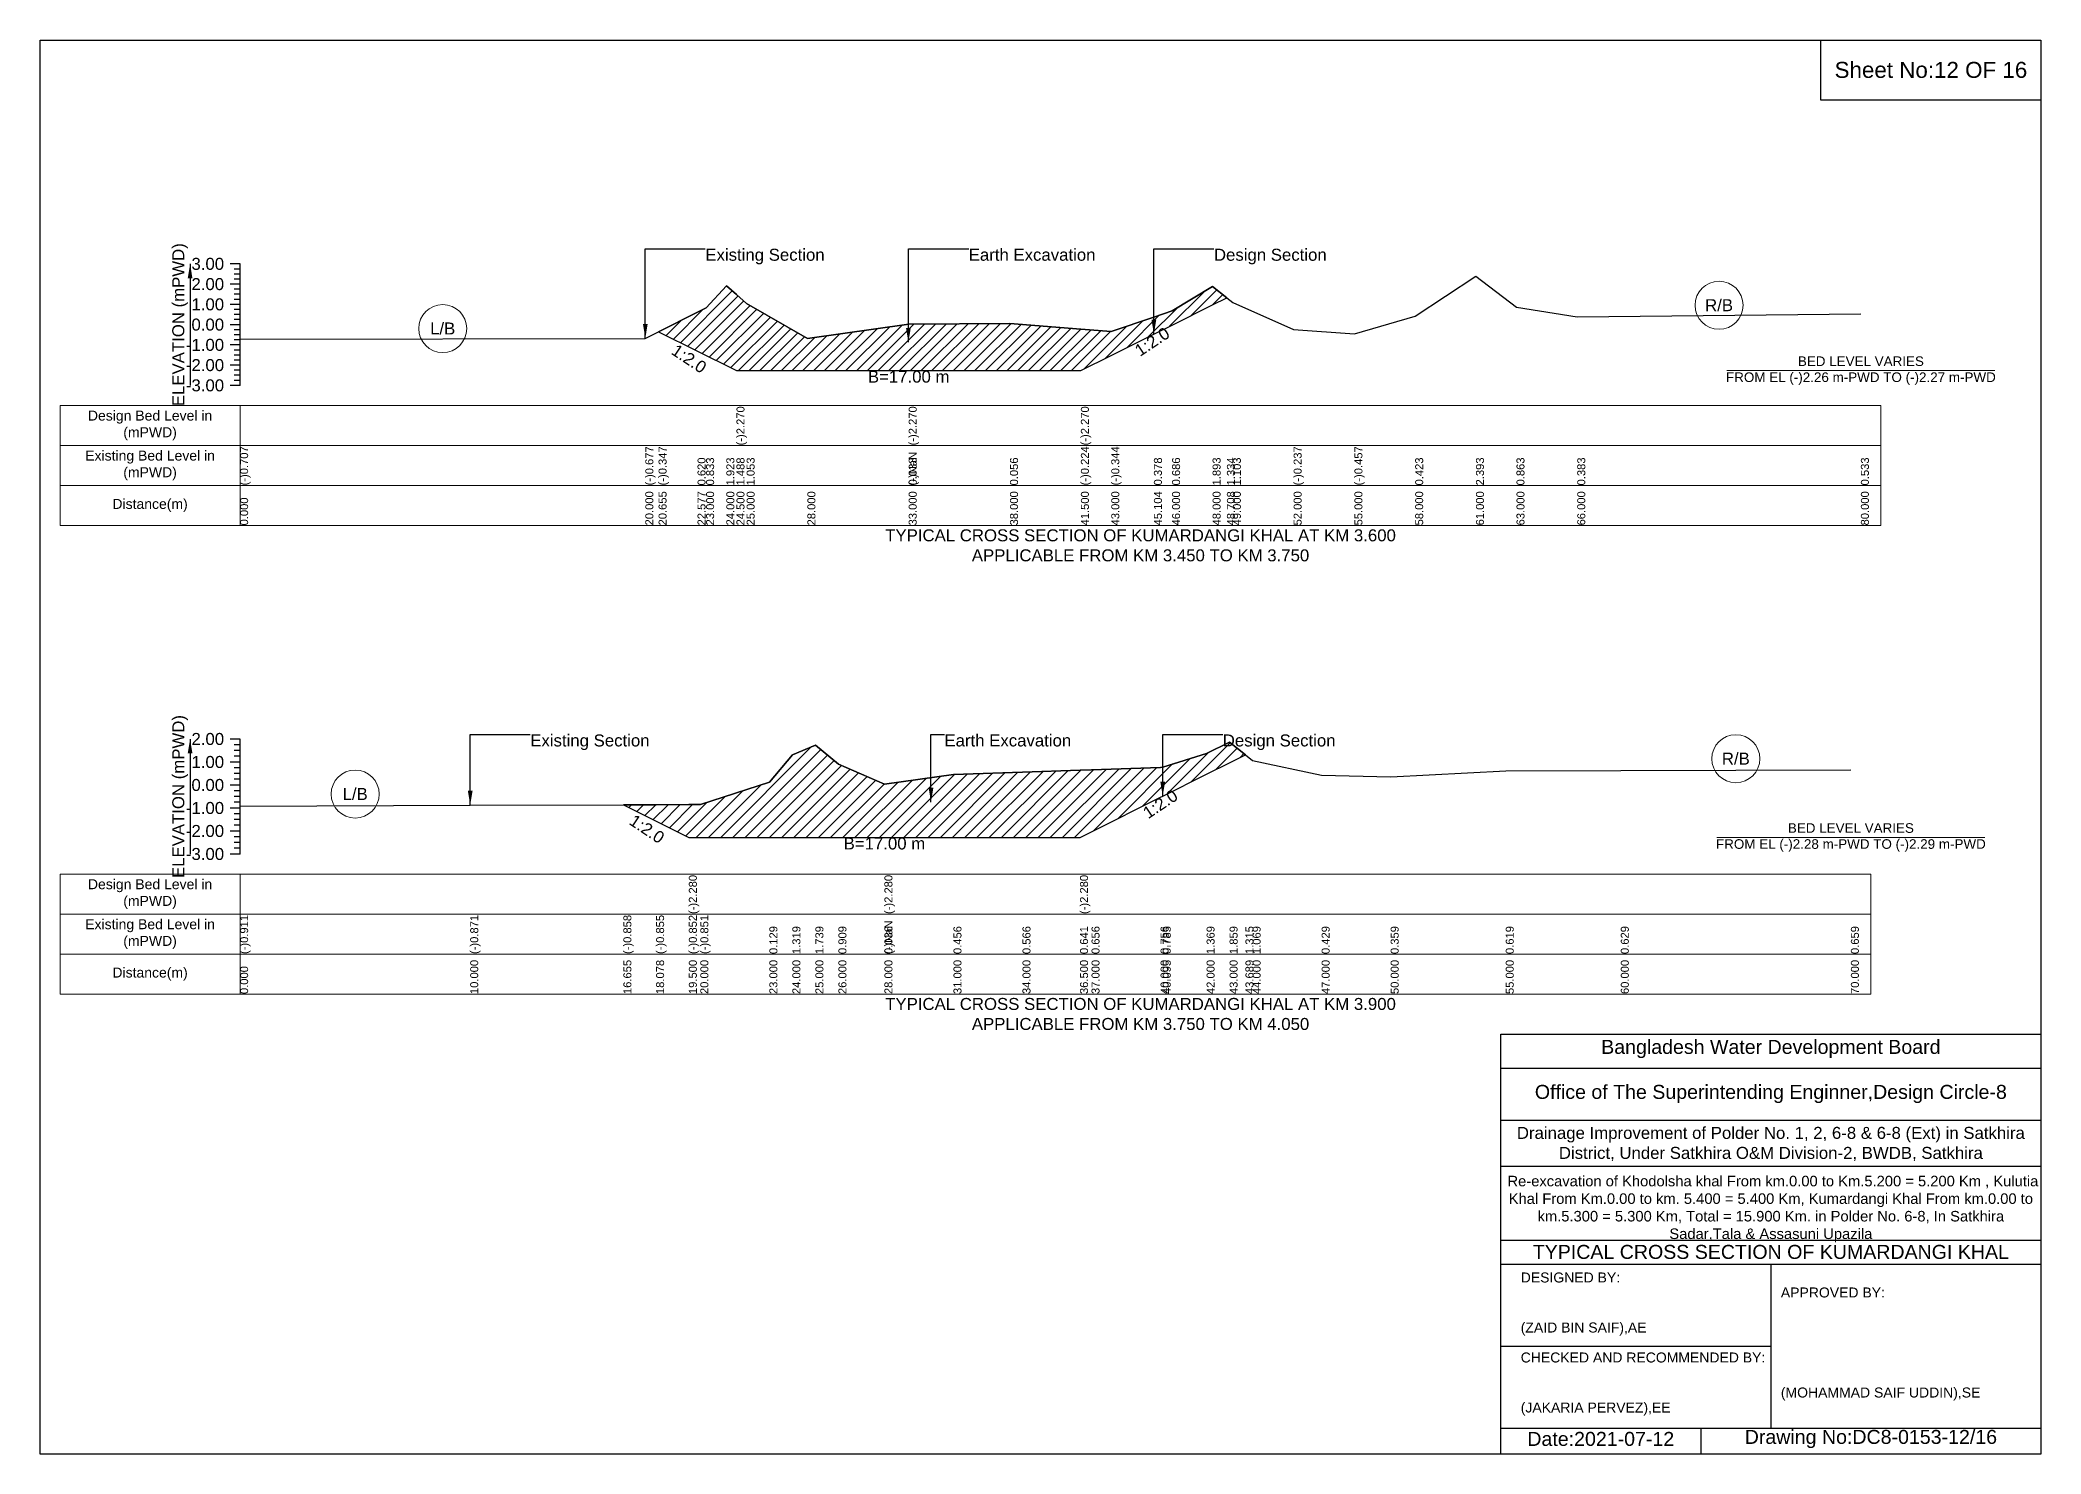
# Model space of a CAD drawing. Header units: inches. Extents: x 91000 to 568000, y -5656 to 0.
# Drawn here: x 520000 to 528000, y -5656 to 0 of the extents above; entities that cross this region are included whole.
import ezdxf

# ---------------------------------------------------------------- set-up
doc = ezdxf.new("R2010")
doc.units = ezdxf.units.IN
doc.header["$LTSCALE"] = 7
doc.header["$MEASUREMENT"] = 0
for name, color, linetype, lineweight in [('Cross section Data Border', 7, 'Continuous', 9), ('Cross Section Labels', 7, 'Continuous', 9), ('Existing_Bed_Level for Xsection', 7, 'Continuous', 25)]:
    doc.layers.add(name, color=color, linetype=linetype, lineweight=lineweight)
doc.styles.get("Standard").update_dxf_attribs({"font": 'arial.ttf'})
doc.dimstyles.get("Standard").update_dxf_attribs({"dimtxt": 0.18, "dimasz": 0.18, "dimexe": 0.18, "dimexo": 0.0625, "dimgap": 0.09, "dimtad": 0, "dimtih": 1, "dimtoh": 1, "dimdec": 4, "dimzin": 0, "dimdsep": 46, "dimtxsty": 'Standard', "dimcen": 0.09, "dimadec": 0, "dimazin": 0, "dimtfac": 1, "dimtdec": 4, "dimtofl": 0, "dimtmove": 0, "dimatfit": 3, "dimfxl": 1, "dimtolj": 1, "dimtzin": 0, "dimarcsym": 0})

msp = doc.modelspace()

# ---------------------------------------------------------------- hatches: boundary and pattern name
at = {"layer": 'Existing_Bed_Level for Xsection'}
h = msp.add_hatch(dxfattribs=at)
h.set_pattern_fill('ANSI31', color=256, scale=243, style=0)
h.paths.add_polyline_path([(522473, -1166.9), (522628.8, -1244.7), (522663, -1261.9), (522744, -1302.4), (522784.5, -1322.6), (522825, -1322.6), (523068, -1322.6), (523473, -1322.6), (523878, -1322.6), (524161.5, -1322.6), (524283, -1261.9), (524453.4, -1176.6), (524526, -1140.4), (524688, -1059.4), (524745.3, -1030.7), (524688, -985.4), (524526, -1083.2), (524453.4, -1108.1), (524283, -1166.6), (524161.5, -1156.9), (523878, -1134.2), (523473, -1136.1), (523068, -1193.6), (522825, -1053.4), (522784.5, -1018.2), (522744, -983), (522663, -1071.3), (522628.8, -1088.5)])
h = msp.add_hatch(dxfattribs=at)
h.set_pattern_fill('ANSI31', color=256, scale=276, style=0)
h.paths.add_polyline_path([(522332.3, -3059.1), (522463.1, -3124.5), (522594, -3189.9), (522640, -3189.9), (522916, -3189.9), (523008, -3189.9), (523100, -3189.9), (523192, -3189.9), (523376, -3189.9), (523652, -3189.9), (523928, -3189.9), (524158, -3189.9), (524204, -3166.9), (524480, -3028.9), (524488.7, -3024.6), (524664, -2936.9), (524756, -2890.9), (524819.4, -2859.2), (524756, -2809.2), (524664, -2854.2), (524488.7, -2908), (524480, -2910.6), (524204, -2919.8), (524158, -2921.2), (523928, -2928.1), (523652, -2938.2), (523376, -2976.9), (523192, -2896.6), (523100, -2820.2), (523008, -2858.8), (522916, -2968.3), (522640, -3058.5), (522594, -3058.6), (522463.1, -3058.8)])

# ---------------------------------------------------------------- linework, layer by layer
for points in [[(520000, 0), (528000, 0), (528000, -5656), (520000, -5656)], [(527120, 0), (528000, 0), (528000, -240), (527120, -240)]]:
    msp.add_lwpolyline(points, close=True)
for points in [[(525840, -5656), (525840, -3976), (528000, -3976)], [(525840, -4112), (528000, -4112)], [(525840, -4320), (528000, -4320)], [(525840, -4504), (528000, -4504)], [(525840, -4800), (528000, -4800)], [(525840, -4896), (528000, -4896)], [(526920, -4896), (526920, -5552)], [(525840, -5224), (526920, -5224)], [(525840, -5552), (528000, -5552)], [(526640, -5552), (526640, -5656)]]:
    msp.add_lwpolyline(points)
at = {"layer": 'Cross section Data Border'}
for points in [[(520080, -1461.7), (527360, -1461.7), (527360, -1941.7), (520080, -1941.7)], [(520080, -3336.2), (527320, -3336.2), (527320, -3816.2), (520080, -3816.2)]]:
    msp.add_lwpolyline(points, close=True, dxfattribs=at)
for points in [[(520800, -1461.7), (520800, -1941.7)], [(520080, -1621.7), (527360, -1621.7)], [(520080, -1781.7), (527360, -1781.7)], [(520800, -3336.2), (520800, -3816.2)], [(520080, -3496.2), (527320, -3496.2)], [(520080, -3656.2), (527320, -3656.2)]]:
    msp.add_lwpolyline(points, dxfattribs=at)
at = {"layer": 'Cross Section Labels'}
for points in [[(526744.2, -1322.6), (527815.8, -1322.6)], [(526704.2, -3189.9), (527775.8, -3189.9)]]:
    msp.add_lwpolyline(points, dxfattribs=at)
for centre in [(526713, -1061.1), (521610, -1154.3), (526780, -2874.9), (521260, -3016.2)]:
    msp.add_circle(centre, 96, dxfattribs=at)
at = {"layer": 'Existing_Bed_Level for Xsection'}
for points in [[(520800, -895.7), (520760, -895.7)], [(520800, -916), (520776, -916)], [(520800, -936.2), (520776, -936.2)], [(520800, -956.5), (520776, -956.5)], [(520800, -1381.7), (520800, -1300.7), (520800, -1219.7), (520800, -1138.7), (520800, -1057.7), (520800, -976.7), (520800, -895.7)], [(520800, -1196), (522420, -1193.6), (522473, -1166.9), (522628.8, -1088.5), (522663, -1071.3), (522744, -983), (522784.5, -1018.2), (522784.5, -1018.2), (522825, -1053.4), (523068, -1193.6), (523473, -1136.1), (523473, -1136.1), (523878, -1134.2), (524161.5, -1156.9), (524161.5, -1156.9), (524283, -1166.6), (524453.4, -1108.1), (524526, -1083.2), (524688, -985.4), (524745.3, -1030.7), (524769, -1049.4), (525012, -1157.9), (525255, -1175.8), (525498, -1104.5), (525741, -944.9), (525903, -1068.8), (526146, -1107.7), (527280, -1095.6)], [(520800, -976.7), (520760, -976.7)], [(520800, -997), (520776, -997)], [(520800, -1017.2), (520776, -1017.2)], [(520800, -1037.5), (520776, -1037.5)], [(520800, -1057.7), (520760, -1057.7)], [(520800, -1078), (520776, -1078)], [(520800, -1098.2), (520776, -1098.2)], [(520800, -1118.5), (520776, -1118.5)], [(520800, -1138.7), (520760, -1138.7)], [(520800, -1159), (520776, -1159)], [(520800, -1179.2), (520776, -1179.2)], [(520800, -1199.5), (520776, -1199.5)], [(520800, -1219.7), (520760, -1219.7)], [(520800, -1240), (520776, -1240)], [(520800, -1260.2), (520776, -1260.2)], [(520800, -1300.7), (520760, -1300.7)], [(520800, -1280.5), (520776, -1280.5)], [(520800, -1321), (520776, -1321)], [(520800, -1341.2), (520776, -1341.2)], [(520800, -1381.7), (520760, -1381.7)], [(520800, -1361.5), (520776, -1361.5)], [(520800, -2796.2), (520760, -2796.2)], [(520800, -3256.2), (520800, -3164.2), (520800, -3072.2), (520800, -2980.2), (520800, -2888.2), (520800, -2796.2)], [(520800, -2819.2), (520776, -2819.2)], [(520800, -2842.2), (520776, -2842.2)], [(520800, -2865.2), (520776, -2865.2)], [(520800, -3064), (521720, -3060.3), (522332.3, -3059.1), (522463.1, -3058.8), (522594, -3058.6), (522594, -3058.6), (522640, -3058.5), (522916, -2968.3), (523008, -2858.8), (523100, -2820.2), (523192, -2896.6), (523376, -2976.9), (523376, -2976.9), (523652, -2938.2), (523928, -2928.1), (524158, -2921.2), (524158, -2921.2), (524204, -2919.8), (524480, -2910.6), (524488.7, -2908), (524664, -2854.2), (524756, -2809.2), (524819.4, -2859.2), (524848, -2881.8), (525124, -2940.7), (525400, -2947.2), (525860, -2923.2), (526320, -2922.3), (527240, -2919.6)], [(520800, -2888.2), (520760, -2888.2)], [(520800, -2911.2), (520776, -2911.2)], [(520800, -2934.2), (520776, -2934.2)], [(520800, -2957.2), (520776, -2957.2)], [(520800, -2980.2), (520760, -2980.2)], [(520800, -3003.2), (520776, -3003.2)], [(520800, -3026.2), (520776, -3026.2)], [(520800, -3072.2), (520760, -3072.2)], [(520800, -3049.2), (520776, -3049.2)], [(520800, -3095.2), (520776, -3095.2)], [(520800, -3118.2), (520776, -3118.2)], [(520800, -3164.2), (520760, -3164.2)], [(520800, -3141.2), (520776, -3141.2)], [(520800, -3187.2), (520776, -3187.2)], [(520800, -3256.2), (520760, -3256.2)], [(520800, -3210.2), (520776, -3210.2)], [(520800, -3233.2), (520776, -3233.2)]]:
    msp.add_lwpolyline(points, dxfattribs=at)
for points in [[(522473, -1166.9), (522628.8, -1244.7), (522663, -1261.9), (522744, -1302.4), (522784.5, -1322.6), (522784.5, -1322.6), (522825, -1322.6), (523068, -1322.6), (523473, -1322.6), (523473, -1322.6), (523878, -1322.6), (524161.5, -1322.6), (524161.5, -1322.6), (524283, -1261.9), (524453.4, -1176.6), (524526, -1140.4), (524688, -1059.4), (524745.3, -1030.7), (524688, -985.4), (524526, -1083.2), (524453.4, -1108.1), (524283, -1166.6), (524161.5, -1156.9), (524161.5, -1156.9), (523878, -1134.2), (523473, -1136.1), (523473, -1136.1), (523068, -1193.6), (522825, -1053.4), (522784.5, -1018.2), (522784.5, -1018.2), (522744, -983), (522663, -1071.3), (522628.8, -1088.5)], [(522332.3, -3059.1), (522332.3, -3059.1), (522463.1, -3124.5), (522594, -3189.9), (522594, -3189.9), (522640, -3189.9), (522916, -3189.9), (523008, -3189.9), (523100, -3189.9), (523192, -3189.9), (523376, -3189.9), (523376, -3189.9), (523652, -3189.9), (523928, -3189.9), (524158, -3189.9), (524158, -3189.9), (524204, -3166.9), (524480, -3028.9), (524488.7, -3024.6), (524664, -2936.9), (524756, -2890.9), (524819.4, -2859.2), (524819.4, -2859.2), (524819.4, -2859.2), (524756, -2809.2), (524664, -2854.2), (524488.7, -2908), (524480, -2910.6), (524204, -2919.8), (524158, -2921.2), (524158, -2921.2), (523928, -2928.1), (523652, -2938.2), (523376, -2976.9), (523376, -2976.9), (523192, -2896.6), (523100, -2820.2), (523008, -2858.8), (522916, -2968.3), (522640, -3058.5), (522594, -3058.6), (522594, -3058.6), (522463.1, -3058.8), (522332.3, -3059.1)]]:
    msp.add_lwpolyline(points, close=True, dxfattribs=at)

# ---------------------------------------------------------------- texts
at = {"attachment_point": 5}
for s, insert, char_height in [('Sheet No:12 OF 16', (527560, -120), 64), ('Bangladesh Water Development Board', (526920, -4036), 56), ('Office of The Superintending Enginner,Design Circle-8', (526920, -4216), 56)]:
    msp.add_mtext(s, dxfattribs=dict(at, insert=insert, char_height=char_height))
for s, insert, char_height, width, attachment_point in [('Drainage Improvement of Polder No. 1, 2, 6-8 & 6-8 (Ext) in Satkhira District, Under Satkhira O&M Division-2, BWDB, Satkhira', (526920, -4416), 48, 2240, 5), (' Re-excavation of Khodolsha khal From km.0.00 to Km.5.200 = 5.200 Km , Kulutia Khal From Km.0.00 to km. 5.400 = 5.400 Km, Kumardangi Khal From km.0.00 to km.5.300 = 5.300 Km, Total = 15.900 Km. in Polder No. 6-8, In Satkhira Sadar,Tala & Assasuni Upazila', (526920, -4676), 42.1524, 2160, 5), ('TYPICAL CROSS SECTION OF KUMARDANGI KHAL', (526920, -4848), 56, 2240, 5), ('DESIGNED BY:^J^J^J(ZAID BIN SAIF),AE', (525920, -5056), 40, 1120, 4), ('APPROVED BY:^J^J^J^J^J^J(MOHAMMAD SAIF UDDIN),SE', (526960, -5216), 40, 1120, 4), ('CHECKED AND RECOMMENDED BY:^J^J^J(JAKARIA PERVEZ),EE', (525920, -5376), 40, 1120, 4), ('Date:2021-07-12', (526240, -5596), 56, 1120, 5), ('Drawing No:DC8-0153-12/16', (527320, -5596), 56, 1760, 5)]:
    msp.add_mtext(s, dxfattribs=dict(insert=insert, char_height=char_height, width=width, attachment_point=attachment_point))
at = {"layer": 'Cross section Data Border', "char_height": 40, "width": 640, "attachment_point": 5}
for s, insert in [('Design Bed Level in (mPWD)', (520440, -1541.7)), ('Existing Bed Level in (mPWD)', (520440, -1701.7)), ('Distance(m)', (520440, -1861.7)), ('Design Bed Level in (mPWD)', (520440, -3416.2)), ('Existing Bed Level in (mPWD)', (520440, -3576.2)), ('Distance(m)', (520440, -3736.2))]:
    msp.add_mtext(s, dxfattribs=dict(at, insert=insert))
at = {"layer": 'Cross Section Labels'}
for s, insert, char_height, attachment_point in [('Existing Section', (522660, -835), 48, 1), ('Earth Excavation', (523713, -835), 48, 1), ('Design Section', (524693.4, -835), 48, 1), ('R/B', (526713, -1061.1), 48, 5), ('L/B', (521610, -1154.3), 48, 5), ('BED LEVEL VARIES ^JFROM EL (-)2.26 m-PWD TO (-)2.27 m-PWD', (527280, -1322.6), 38.4, 5), ('B=17.00 m', (523473, -1322.6), 48, 2), ('TYPICAL CROSS SECTION OF KUMARDANGI KHAL AT KM 3.600^JAPPLICABLE FROM KM 3.450 TO KM 3.750', (524400, -2021.7), 48, 5), ('Existing Section', (521960, -2777.8), 48, 1), ('Earth Excavation', (523616, -2777.8), 48, 1), ('Design Section', (524728.7, -2777.8), 48, 1), ('R/B', (526780, -2874.9), 48, 5), ('L/B', (521260, -3016.2), 48, 5), ('B=17.00 m', (523376, -3189.9), 48, 2), ('BED LEVEL VARIES ^JFROM EL (-)2.28 m-PWD TO (-)2.29 m-PWD', (527240, -3189.9), 38.4, 5), ('TYPICAL CROSS SECTION OF KUMARDANGI KHAL AT KM 3.900^JAPPLICABLE FROM KM 3.750 TO KM 4.050', (524400, -3896.2), 48, 5)]:
    msp.add_mtext(s, dxfattribs=dict(at, insert=insert, char_height=char_height, attachment_point=attachment_point))
at = {"layer": 'Cross Section Labels', "char_height": 48, "attachment_point": 2}
for insert, rotation in [((524433.2, -1186.8), 33.69007), ((522608.5, -1254.9), 326.30993), ((524465.7, -3036.1), 33.69007), ((522440.1, -3136), 326.30993)]:
    msp.add_mtext('1:2.0', dxfattribs=dict(at, insert=insert, rotation=rotation))
at = {"layer": 'Existing_Bed_Level for Xsection', "rotation": 90}
for s, insert, char_height, attachment_point in [('ELEVATION (mPWD)', (520560, -1138.7), 48, 5), ('(-)2.270', (522784.5, -1621.7), 32, 1), ('(-)2.270', (523473, -1621.7), 32, 1), ('(-)2.270', (524161.5, -1621.7), 32, 1), ('(-)0.707', (520800, -1781.7), 32, 1), ('(-)0.677', (522420, -1781.7), 32, 1), ('(-)0.677', (522420, -1781.7), 32, 1), ('(-)0.347', (522473, -1781.7), 32, 1), ('0.620', (522628.8, -1781.7), 32, 1), ('0.833', (522663, -1781.7), 32, 1), ('1.923', (522744, -1781.7), 32, 1), ('1.488', (522784.5, -1781.7), 32, 1), ('1.488', (522784.5, -1781.7), 32, 1), ('1.488', (522784.5, -1781.7), 32, 1), ('1.053', (522825, -1781.7), 32, 1), ('(-)NaN', (523473, -1781.7), 32, 1), ('(-)NaN', (523473, -1781.7), 32, 1), ('0.033', (523473, -1781.7), 32, 1), ('0.033', (523473, -1781.7), 32, 1), ('0.056', (523878, -1781.7), 32, 1), ('(-)0.224', (524161.5, -1781.7), 32, 1), ('(-)0.224', (524161.5, -1781.7), 32, 1), ('(-)0.344', (524283, -1781.7), 32, 1), ('0.378', (524453.4, -1781.7), 32, 1), ('0.686', (524526, -1781.7), 32, 1), ('1.893', (524688, -1781.7), 32, 1), ('1.334', (524745.3, -1781.7), 32, 1), ('1.103', (524769, -1781.7), 32, 1), ('(-)0.237', (525012, -1781.7), 32, 1), ('(-)0.457', (525255, -1781.7), 32, 1), ('0.423', (525498, -1781.7), 32, 1), ('2.393', (525741, -1781.7), 32, 1), ('0.863', (525903, -1781.7), 32, 1), ('0.383', (526146, -1781.7), 32, 1), ('0.533', (527280, -1781.7), 32, 1), ('0.000', (520800, -1941.7), 32, 1), ('20.000', (522420, -1941.7), 32, 1), ('20.655', (522473, -1941.7), 32, 1), ('22.577', (522628.8, -1941.7), 32, 1), ('23.000', (522663, -1941.7), 32, 1), ('24.000', (522744, -1941.7), 32, 1), ('24.500', (522784.5, -1941.7), 32, 1), ('24.500', (522784.5, -1941.7), 32, 1), ('24.500', (522784.5, -1941.7), 32, 1), ('25.000', (522825, -1941.7), 32, 1), ('28.000', (523068, -1941.7), 32, 1), ('33.000', (523473, -1941.7), 32, 1), ('33.000', (523473, -1941.7), 32, 1), ('33.000', (523473, -1941.7), 32, 1), ('38.000', (523878, -1941.7), 32, 1), ('41.500', (524161.5, -1941.7), 32, 1), ('41.500', (524161.5, -1941.7), 32, 1), ('41.500', (524161.5, -1941.7), 32, 1), ('43.000', (524283, -1941.7), 32, 1), ('45.104', (524453.4, -1941.7), 32, 1), ('46.000', (524526, -1941.7), 32, 1), ('48.000', (524688, -1941.7), 32, 1), ('48.708', (524745.3, -1941.7), 32, 1), ('49.000', (524769, -1941.7), 32, 1), ('52.000', (525012, -1941.7), 32, 1), ('55.000', (525255, -1941.7), 32, 1), ('58.000', (525498, -1941.7), 32, 1), ('61.000', (525741, -1941.7), 32, 1), ('63.000', (525903, -1941.7), 32, 1), ('66.000', (526146, -1941.7), 32, 1), ('80.000', (527280, -1941.7), 32, 1), ('ELEVATION (mPWD)', (520560, -3026.2), 48, 5), ('(-)2.280', (522594, -3496.2), 32, 1), ('(-)2.280', (523376, -3496.2), 32, 1), ('(-)2.280', (524158, -3496.2), 32, 1), ('(-)0.911', (520800, -3656.2), 32, 1), ('(-)0.871', (521720, -3656.2), 32, 1), ('(-)0.858', (522332.3, -3656.2), 32, 1), ('(-)0.855', (522463.1, -3656.2), 32, 1), ('(-)0.852', (522594, -3656.2), 32, 1), ('(-)0.852', (522594, -3656.2), 32, 1), ('(-)0.852', (522594, -3656.2), 32, 1), ('(-)0.851', (522640, -3656.2), 32, 1), ('0.129', (522916, -3656.2), 32, 1), ('1.319', (523008, -3656.2), 32, 1), ('1.739', (523100, -3656.2), 32, 1), ('0.909', (523192, -3656.2), 32, 1), ('(-)NaN', (523376, -3656.2), 32, 1), ('0.036', (523376, -3656.2), 32, 1), ('0.036', (523376, -3656.2), 32, 1), ('0.456', (523652, -3656.2), 32, 1), ('0.566', (523928, -3656.2), 32, 1), ('0.641', (524158, -3656.2), 32, 1), ('0.641', (524158, -3656.2), 32, 1), ('0.641', (524158, -3656.2), 32, 1), ('0.656', (524204, -3656.2), 32, 1), ('0.756', (524480, -3656.2), 32, 1), ('0.785', (524488.7, -3656.2), 32, 1), ('1.369', (524664, -3656.2), 32, 1), ('1.859', (524756, -3656.2), 32, 1), ('1.315', (524819.4, -3656.2), 32, 1), ('1.069', (524848, -3656.2), 32, 1), ('0.429', (525124, -3656.2), 32, 1), ('0.359', (525400, -3656.2), 32, 1), ('0.619', (525860, -3656.2), 32, 1), ('0.629', (526320, -3656.2), 32, 1), ('0.659', (527240, -3656.2), 32, 1), ('0.000', (520800, -3816.2), 32, 1), ('10.000', (521720, -3816.2), 32, 1), ('16.655', (522332.3, -3816.2), 32, 1), ('18.078', (522463.1, -3816.2), 32, 1), ('19.500', (522594, -3816.2), 32, 1), ('19.500', (522594, -3816.2), 32, 1), ('19.500', (522594, -3816.2), 32, 1), ('20.000', (522640, -3816.2), 32, 1), ('23.000', (522916, -3816.2), 32, 1), ('24.000', (523008, -3816.2), 32, 1), ('25.000', (523100, -3816.2), 32, 1), ('26.000', (523192, -3816.2), 32, 1), ('28.000', (523376, -3816.2), 32, 1), ('28.000', (523376, -3816.2), 32, 1), ('28.000', (523376, -3816.2), 32, 1), ('31.000', (523652, -3816.2), 32, 1), ('34.000', (523928, -3816.2), 32, 1), ('36.500', (524158, -3816.2), 32, 1), ('36.500', (524158, -3816.2), 32, 1), ('36.500', (524158, -3816.2), 32, 1), ('37.000', (524204, -3816.2), 32, 1), ('40.000', (524480, -3816.2), 32, 1), ('40.095', (524488.7, -3816.2), 32, 1), ('42.000', (524664, -3816.2), 32, 1), ('43.000', (524756, -3816.2), 32, 1), ('43.689', (524819.4, -3816.2), 32, 1), ('44.000', (524848, -3816.2), 32, 1), ('47.000', (525124, -3816.2), 32, 1), ('50.000', (525400, -3816.2), 32, 1), ('55.000', (525860, -3816.2), 32, 1), ('60.000', (526320, -3816.2), 32, 1), ('70.000', (527240, -3816.2), 32, 1)]:
    msp.add_mtext(s, dxfattribs=dict(at, insert=insert, char_height=char_height, attachment_point=attachment_point))
at = {"layer": 'Existing_Bed_Level for Xsection', "char_height": 48, "attachment_point": 6}
for s, insert in [('3.00', (520736, -895.7)), ('2.00', (520736, -976.7)), ('1.00', (520736, -1057.7)), ('0.00', (520736, -1138.7)), ('-1.00', (520736, -1219.7)), ('-2.00', (520736, -1300.7)), ('-3.00', (520736, -1381.7)), ('2.00', (520736, -2796.2)), ('1.00', (520736, -2888.2)), ('0.00', (520736, -2980.2)), ('-1.00', (520736, -3072.2)), ('-2.00', (520736, -3164.2)), ('-3.00', (520736, -3256.2))]:
    msp.add_mtext(s, dxfattribs=dict(at, insert=insert))

# ---------------------------------------------------------------- leaders
at = {"layer": 'Cross Section Labels', "annotation_type": 0, "has_hookline": 1, "hookline_direction": 0}
for points, text_width in [([(522420, -1193.6), (522420, -835), (522659.9, -835)], 467.2), ([(523471.8, -1209.3), (523471.8, -835), (523712.9, -835)], 497), ([(524453.4, -1176.6), (524453.4, -835), (524693.3, -835)], 441.2), ([(521720, -3060.3), (521720, -2777.8), (521959.9, -2777.8)], 467.2), ([(523562.2, -3048.4), (523562.2, -2777.8), (523615.9, -2777.8)], 497), ([(524488.7, -3024.6), (524488.7, -2777.8), (524728.6, -2777.8)], 441.2)]:
    msp.add_leader(points, dimstyle='Standard', override={"dimasz": 57.6}, dxfattribs=dict(at, text_width=text_width))
at = {"layer": 'Existing_Bed_Level for Xsection'}
for points in [[(520600, -895.7), (520600, -1381.7)], [(520600, -2796.2), (520600, -3256.2)]]:
    msp.add_leader(points, dimstyle='Standard', override={"dimasz": 57.6}, dxfattribs=at)

doc.saveas('drawing.dxf')
